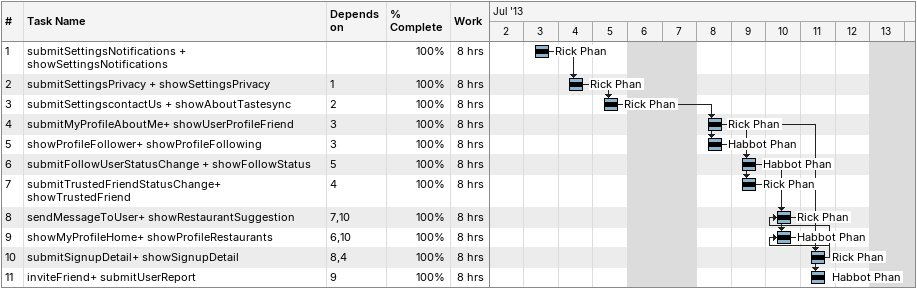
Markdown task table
| ID | Task | Start | Finish | Predecessors | Resources | % complete | Work (h) |
|---|---|---|---|---|---|---|---|
| 1 | submitSettingsNotifications + showSettingsNotifications | 2013-07-03 | 2013-07-03 |  | Rick Phan | 100 | 8 |
| 2 | submitSettingsPrivacy + showSettingsPrivacy | 2013-07-04 | 2013-07-04 | 1 | Rick Phan | 100 | 8 |
| 3 | submitSettingscontactUs + showAboutTastesync | 2013-07-05 | 2013-07-05 | 2 | Rick Phan | 100 | 8 |
| 4 | submitMyProfileAboutMe+ showUserProfileFriend | 2013-07-08 | 2013-07-08 | 3 | Rick Phan | 100 | 8 |
| 5 | showProfileFollower+ showProfileFollowing | 2013-07-08 | 2013-07-08 | 3 | Habbot Phan | 100 | 8 |
| 6 | submitFollowUserStatusChange + showFollowStatus | 2013-07-09 | 2013-07-09 | 5 | Habbot Phan | 100 | 8 |
| 7 | submitTrustedFriendStatusChange+ showTrustedFriend | 2013-07-09 | 2013-07-09 | 4 | Rick Phan | 100 | 8 |
| 8 | sendMessageToUser+ showRestaurantSuggestion | 2013-07-10 | 2013-07-10 | 7, 10 | Rick Phan | 100 | 8 |
| 9 | showMyProfileHome+ showProfileRestaurants | 2013-07-10 | 2013-07-10 | 6, 10 | Habbot Phan | 100 | 8 |
| 10 | submitSignupDetail+ showSignupDetail | 2013-07-11 | 2013-07-11 | 8, 4 | Rick Phan | 100 | 8 |
| 11 | inviteFriend+ submitUserReport | 2013-07-11 | 2013-07-11 | 9 | Habbot Phan | 100 | 8 |
